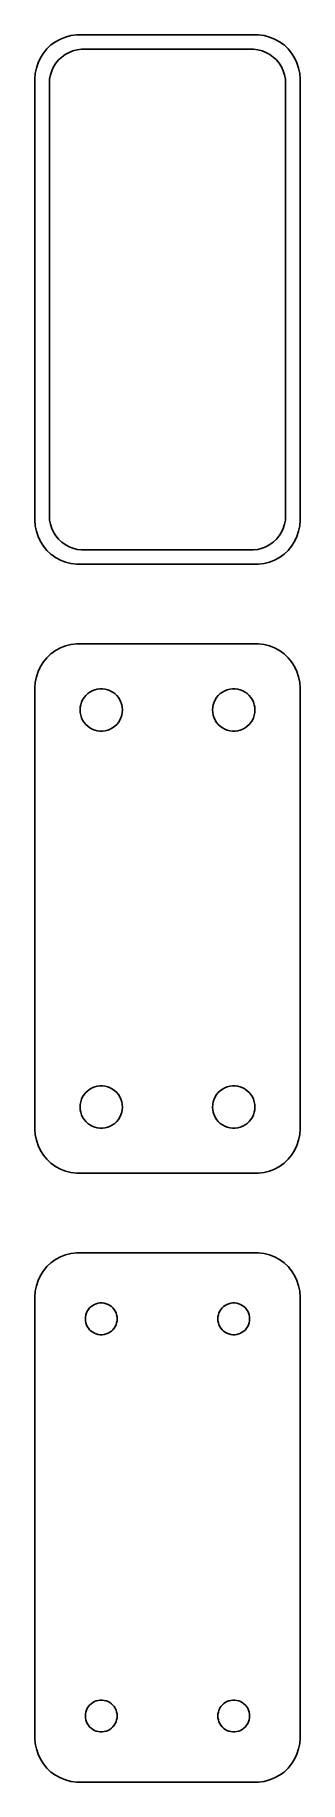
# Model space of a CAD drawing. Header units: metres. Extents: x -15 to 15, y 108 to 306.
import ezdxf

# ---------------------------------------------------------------- set-up
doc = ezdxf.new("R2010")
doc.units = ezdxf.units.M

msp = doc.modelspace()

# ---------------------------------------------------------------- linework, layer by layer
for p, q in [((-12.6791, 305.222), (-13.1871, 304.853)), ((-12.1289, 305.524), (-12.6791, 305.222)), ((-11.5451, 305.755), (-12.1289, 305.524)), ((-10.9369, 305.911), (-11.5451, 305.755)), ((-10.3139, 305.99), (-10.9369, 305.911)), ((10.3139, 305.99), (-10.3139, 305.99)), ((10.9369, 305.911), (10.3139, 305.99)), ((11.5451, 305.755), (10.9369, 305.911)), ((12.1289, 305.524), (11.5451, 305.755)), ((12.6791, 305.222), (12.1289, 305.524)), ((13.1871, 304.853), (12.6791, 305.222)), ((-14.3815, 303.409), (-14.6489, 302.841)), ((-14.0451, 303.939), (-14.3815, 303.409)), ((-13.6448, 304.423), (-14.0451, 303.939)), ((-13.1871, 304.853), (-13.6448, 304.423)), ((-12.633, 302.776), (-12.323, 303.151)), ((-12.323, 303.151), (-11.9685, 303.484)), ((-11.9685, 303.484), (-11.5751, 303.77)), ((-11.5751, 303.77), (-11.1489, 304.004)), ((-11.1489, 304.004), (-10.6967, 304.183)), ((-10.6967, 304.183), (-10.2256, 304.304)), ((-10.2256, 304.304), (-9.74316, 304.365)), ((-9.74316, 304.365), (9.74316, 304.365)), ((9.74316, 304.365), (10.2256, 304.304)), ((10.2256, 304.304), (10.6967, 304.183)), ((10.6967, 304.183), (11.1489, 304.004)), ((11.1489, 304.004), (11.5751, 303.77)), ((11.5751, 303.77), (11.9685, 303.484)), ((11.9685, 303.484), (12.323, 303.151)), ((12.323, 303.151), (12.633, 302.776)), ((13.6448, 304.423), (13.1871, 304.853)), ((14.0451, 303.939), (13.6448, 304.423)), ((14.3815, 303.409), (14.0451, 303.939)), ((14.6489, 302.841), (14.3815, 303.409)), ((-14.9606, 301.627), (-15, 301)), ((-15, 301), (-15, 251)), ((-14.8429, 302.243), (-14.9606, 301.627)), ((-14.6489, 302.841), (-14.8429, 302.243)), ((-13.3726, 300.5), (-13.3421, 300.985)), ((-13.3421, 300.985), (-13.251, 301.463)), ((-13.251, 301.463), (-13.1007, 301.926)), ((-13.1007, 301.926), (-12.8936, 302.366)), ((-12.8936, 302.366), (-12.633, 302.776)), ((12.633, 302.776), (12.8936, 302.366)), ((12.8936, 302.366), (13.1007, 301.926)), ((13.1007, 301.926), (13.251, 301.463)), ((13.251, 301.463), (13.3421, 300.985)), ((13.3421, 300.985), (13.3726, 300.5)), ((14.8429, 302.243), (14.6489, 302.841)), ((14.9606, 301.627), (14.8429, 302.243)), ((15, 301), (14.9606, 301.627)), ((15, 251), (15, 301)), ((-13.3726, 251.5), (-13.3726, 300.5)), ((13.3726, 300.5), (13.3726, 251.5)), ((-13.3421, 251.015), (-13.3726, 251.5)), ((13.3726, 251.5), (13.3421, 251.015)), ((-15, 251), (-14.9606, 250.373)), ((-14.9606, 250.373), (-14.8429, 249.757)), ((-14.8429, 249.757), (-14.6489, 249.159)), ((-13.251, 250.537), (-13.3421, 251.015)), ((-13.1007, 250.074), (-13.251, 250.537)), ((-12.8936, 249.634), (-13.1007, 250.074)), ((-12.633, 249.224), (-12.8936, 249.634)), ((12.8936, 249.634), (12.633, 249.224)), ((13.1007, 250.074), (12.8936, 249.634)), ((13.251, 250.537), (13.1007, 250.074)), ((13.3421, 251.015), (13.251, 250.537)), ((14.6489, 249.159), (14.8429, 249.757)), ((14.8429, 249.757), (14.9606, 250.373)), ((14.9606, 250.373), (15, 251)), ((-14.6489, 249.159), (-14.3815, 248.591)), ((-14.3815, 248.591), (-14.0451, 248.061)), ((-14.0451, 248.061), (-13.6448, 247.577)), ((-13.6448, 247.577), (-13.1871, 247.147)), ((-12.323, 248.849), (-12.633, 249.224)), ((-11.9685, 248.516), (-12.323, 248.849)), ((-11.5751, 248.23), (-11.9685, 248.516)), ((-11.1489, 247.996), (-11.5751, 248.23)), ((-10.6967, 247.817), (-11.1489, 247.996)), ((-10.2256, 247.696), (-10.6967, 247.817)), ((-9.74316, 247.635), (-10.2256, 247.696)), ((9.74316, 247.635), (-9.74316, 247.635)), ((10.2256, 247.696), (9.74316, 247.635)), ((10.6967, 247.817), (10.2256, 247.696)), ((11.1489, 247.996), (10.6967, 247.817)), ((11.5751, 248.23), (11.1489, 247.996)), ((11.9685, 248.516), (11.5751, 248.23)), ((12.323, 248.849), (11.9685, 248.516)), ((12.633, 249.224), (12.323, 248.849)), ((13.1871, 247.147), (13.6448, 247.577)), ((13.6448, 247.577), (14.0451, 248.061)), ((14.0451, 248.061), (14.3815, 248.591)), ((14.3815, 248.591), (14.6489, 249.159)), ((-13.1871, 247.147), (-12.6791, 246.778)), ((-12.6791, 246.778), (-12.1289, 246.476)), ((-12.1289, 246.476), (-11.5451, 246.245)), ((-11.5451, 246.245), (-10.9369, 246.089)), ((-10.9369, 246.089), (-10.3139, 246.01)), ((-10.3139, 246.01), (10.3139, 246.01)), ((10.3139, 246.01), (10.9369, 246.089)), ((10.9369, 246.089), (11.5451, 246.245)), ((11.5451, 246.245), (12.1289, 246.476)), ((12.1289, 246.476), (12.6791, 246.778)), ((12.6791, 246.778), (13.1871, 247.147)), ((-13.1871, 235.853), (-13.6448, 235.423)), ((-12.6791, 236.222), (-13.1871, 235.853)), ((-12.1289, 236.524), (-12.6791, 236.222)), ((-11.5451, 236.755), (-12.1289, 236.524)), ((-10.9369, 236.911), (-11.5451, 236.755)), ((-10.3139, 236.99), (-10.9369, 236.911)), ((10.3139, 236.99), (-10.3139, 236.99)), ((10.9369, 236.911), (10.3139, 236.99)), ((11.5451, 236.755), (10.9369, 236.911)), ((12.1289, 236.524), (11.5451, 236.755)), ((12.6791, 236.222), (12.1289, 236.524)), ((13.1871, 235.853), (12.6791, 236.222)), ((13.6448, 235.423), (13.1871, 235.853)), ((-14.6489, 233.841), (-14.8429, 233.243)), ((-14.3815, 234.409), (-14.6489, 233.841)), ((-14.0451, 234.939), (-14.3815, 234.409)), ((-13.6448, 235.423), (-14.0451, 234.939)), ((14.0451, 234.939), (13.6448, 235.423)), ((14.3815, 234.409), (14.0451, 234.939)), ((14.6489, 233.841), (14.3815, 234.409)), ((14.8429, 233.243), (14.6489, 233.841)), ((-14.9606, 232.627), (-15, 232)), ((-15, 232), (-15, 182)), ((-14.8429, 233.243), (-14.9606, 232.627)), ((-8.78598, 231.526), (-8.52187, 231.672)), ((-8.52187, 231.672), (-8.24164, 231.783)), ((-8.24164, 231.783), (-7.94971, 231.857)), ((-7.94971, 231.857), (-7.6507, 231.895)), ((-7.6507, 231.895), (-7.34929, 231.895)), ((-7.34929, 231.895), (-7.05028, 231.857)), ((-7.05028, 231.857), (-6.75835, 231.783)), ((-6.75835, 231.783), (-6.47812, 231.672)), ((-6.47812, 231.672), (-6.214, 231.526)), ((6.214, 231.526), (6.47812, 231.672)), ((6.47812, 231.672), (6.75835, 231.783)), ((6.75835, 231.783), (7.05028, 231.857)), ((7.05028, 231.857), (7.34929, 231.895)), ((7.34929, 231.895), (7.6507, 231.895)), ((7.6507, 231.895), (7.94971, 231.857)), ((7.94971, 231.857), (8.24164, 231.783)), ((8.24164, 231.783), (8.52187, 231.672)), ((8.52187, 231.672), (8.78598, 231.526)), ((14.9606, 232.627), (14.8429, 233.243)), ((15, 232), (14.9606, 232.627)), ((15, 182), (15, 232)), ((-9.89999, 229.5), (-9.88107, 229.801)), ((-9.88107, 229.801), (-9.82458, 230.097)), ((-9.82458, 230.097), (-9.73146, 230.383)), ((-9.73146, 230.383), (-9.60313, 230.656)), ((-9.60313, 230.656), (-9.44164, 230.911)), ((-9.44164, 230.911), (-9.24951, 231.143)), ((-9.24951, 231.143), (-9.02982, 231.349)), ((-9.02982, 231.349), (-8.78598, 231.526)), ((-6.214, 231.526), (-5.97017, 231.349)), ((-5.97017, 231.349), (-5.75047, 231.143)), ((-5.75047, 231.143), (-5.55835, 230.911)), ((-5.55835, 230.911), (-5.39685, 230.656)), ((-5.39685, 230.656), (-5.26852, 230.383)), ((-5.26852, 230.383), (-5.1754, 230.097)), ((-5.1754, 230.097), (-5.11891, 229.801)), ((-5.11891, 229.801), (-5.09999, 229.5)), ((5.09999, 229.5), (5.11891, 229.801)), ((5.11891, 229.801), (5.1754, 230.097)), ((5.1754, 230.097), (5.26852, 230.383)), ((5.26852, 230.383), (5.39685, 230.656)), ((5.39685, 230.656), (5.55835, 230.911)), ((5.55835, 230.911), (5.75047, 231.143)), ((5.75047, 231.143), (5.97017, 231.349)), ((5.97017, 231.349), (6.214, 231.526)), ((8.78598, 231.526), (9.02982, 231.349)), ((9.02982, 231.349), (9.24951, 231.143)), ((9.24951, 231.143), (9.44164, 230.911)), ((9.44164, 230.911), (9.60313, 230.656)), ((9.60313, 230.656), (9.73146, 230.383)), ((9.73146, 230.383), (9.82458, 230.097)), ((9.82458, 230.097), (9.88107, 229.801)), ((9.88107, 229.801), (9.89999, 229.5)), ((-9.88107, 229.199), (-9.89999, 229.5)), ((-9.82458, 228.903), (-9.88107, 229.199)), ((-9.73146, 228.617), (-9.82458, 228.903)), ((-9.60313, 228.344), (-9.73146, 228.617)), ((-9.44164, 228.089), (-9.60313, 228.344)), ((-9.24951, 227.857), (-9.44164, 228.089)), ((-9.02982, 227.651), (-9.24951, 227.857)), ((-5.75047, 227.857), (-5.97017, 227.651)), ((-5.55835, 228.089), (-5.75047, 227.857)), ((-5.39685, 228.344), (-5.55835, 228.089)), ((-5.26852, 228.617), (-5.39685, 228.344)), ((-5.1754, 228.903), (-5.26852, 228.617)), ((-5.11891, 229.199), (-5.1754, 228.903)), ((-5.09999, 229.5), (-5.11891, 229.199)), ((5.11891, 229.199), (5.09999, 229.5)), ((5.1754, 228.903), (5.11891, 229.199)), ((5.26852, 228.617), (5.1754, 228.903)), ((5.39685, 228.344), (5.26852, 228.617)), ((5.55835, 228.089), (5.39685, 228.344)), ((5.75047, 227.857), (5.55835, 228.089)), ((5.97017, 227.651), (5.75047, 227.857)), ((9.24951, 227.857), (9.02982, 227.651)), ((9.44164, 228.089), (9.24951, 227.857)), ((9.60313, 228.344), (9.44164, 228.089)), ((9.73146, 228.617), (9.60313, 228.344)), ((9.82458, 228.903), (9.73146, 228.617)), ((9.88107, 229.199), (9.82458, 228.903)), ((9.89999, 229.5), (9.88107, 229.199)), ((-8.78598, 227.474), (-9.02982, 227.651)), ((-8.52187, 227.328), (-8.78598, 227.474)), ((-8.24164, 227.217), (-8.52187, 227.328)), ((-7.94971, 227.143), (-8.24164, 227.217)), ((-7.6507, 227.105), (-7.94971, 227.143)), ((-7.34929, 227.105), (-7.6507, 227.105)), ((-7.05028, 227.143), (-7.34929, 227.105)), ((-6.75835, 227.217), (-7.05028, 227.143)), ((-6.47812, 227.328), (-6.75835, 227.217)), ((-6.214, 227.474), (-6.47812, 227.328)), ((-5.97017, 227.651), (-6.214, 227.474)), ((6.214, 227.474), (5.97017, 227.651)), ((6.47812, 227.328), (6.214, 227.474)), ((6.75835, 227.217), (6.47812, 227.328)), ((7.05028, 227.143), (6.75835, 227.217)), ((7.34929, 227.105), (7.05028, 227.143)), ((7.6507, 227.105), (7.34929, 227.105)), ((7.94971, 227.143), (7.6507, 227.105)), ((8.24164, 227.217), (7.94971, 227.143)), ((8.52187, 227.328), (8.24164, 227.217)), ((8.78598, 227.474), (8.52187, 227.328)), ((9.02982, 227.651), (8.78598, 227.474)), ((-9.44164, 185.911), (-9.24951, 186.143)), ((-9.24951, 186.143), (-9.02982, 186.349)), ((-9.02982, 186.349), (-8.78598, 186.526)), ((-8.78598, 186.526), (-8.52187, 186.672)), ((-8.52187, 186.672), (-8.24164, 186.783)), ((-8.24164, 186.783), (-7.94971, 186.857)), ((-7.94971, 186.857), (-7.6507, 186.895)), ((-7.6507, 186.895), (-7.34929, 186.895)), ((-7.34929, 186.895), (-7.05028, 186.857)), ((-7.05028, 186.857), (-6.75835, 186.783)), ((-6.75835, 186.783), (-6.47812, 186.672)), ((-6.47812, 186.672), (-6.214, 186.526)), ((-6.214, 186.526), (-5.97017, 186.349)), ((-5.97017, 186.349), (-5.75047, 186.143)), ((-5.75047, 186.143), (-5.55835, 185.911)), ((5.55835, 185.911), (5.75047, 186.143)), ((5.75047, 186.143), (5.97017, 186.349)), ((5.97017, 186.349), (6.214, 186.526)), ((6.214, 186.526), (6.47812, 186.672)), ((6.47812, 186.672), (6.75835, 186.783)), ((6.75835, 186.783), (7.05028, 186.857)), ((7.05028, 186.857), (7.34929, 186.895)), ((7.34929, 186.895), (7.6507, 186.895)), ((7.6507, 186.895), (7.94971, 186.857)), ((7.94971, 186.857), (8.24164, 186.783)), ((8.24164, 186.783), (8.52187, 186.672)), ((8.52187, 186.672), (8.78598, 186.526)), ((8.78598, 186.526), (9.02982, 186.349)), ((9.02982, 186.349), (9.24951, 186.143)), ((9.24951, 186.143), (9.44164, 185.911)), ((-9.89999, 184.5), (-9.88107, 184.801)), ((-9.88107, 184.199), (-9.89999, 184.5)), ((-9.88107, 184.801), (-9.82458, 185.097)), ((-9.82458, 183.903), (-9.88107, 184.199)), ((-9.82458, 185.097), (-9.73146, 185.383)), ((-9.73146, 185.383), (-9.60313, 185.656)), ((-9.60313, 185.656), (-9.44164, 185.911)), ((-5.55835, 185.911), (-5.39685, 185.656)), ((-5.39685, 185.656), (-5.26852, 185.383)), ((-5.26852, 185.383), (-5.1754, 185.097)), ((-5.1754, 185.097), (-5.11891, 184.801)), ((-5.11891, 184.199), (-5.1754, 183.903)), ((-5.11891, 184.801), (-5.09999, 184.5)), ((-5.09999, 184.5), (-5.11891, 184.199)), ((5.09999, 184.5), (5.11891, 184.801)), ((5.11891, 184.199), (5.09999, 184.5)), ((5.11891, 184.801), (5.1754, 185.097)), ((5.1754, 183.903), (5.11891, 184.199)), ((5.1754, 185.097), (5.26852, 185.383)), ((5.26852, 185.383), (5.39685, 185.656)), ((5.39685, 185.656), (5.55835, 185.911)), ((9.44164, 185.911), (9.60313, 185.656)), ((9.60313, 185.656), (9.73146, 185.383)), ((9.73146, 185.383), (9.82458, 185.097)), ((9.82458, 185.097), (9.88107, 184.801)), ((9.88107, 184.199), (9.82458, 183.903)), ((9.88107, 184.801), (9.89999, 184.5)), ((9.89999, 184.5), (9.88107, 184.199)), ((-9.73146, 183.617), (-9.82458, 183.903)), ((-9.60313, 183.344), (-9.73146, 183.617)), ((-9.44164, 183.089), (-9.60313, 183.344)), ((-9.24951, 182.857), (-9.44164, 183.089)), ((-9.02982, 182.651), (-9.24951, 182.857)), ((-8.78598, 182.474), (-9.02982, 182.651)), ((-8.52187, 182.328), (-8.78598, 182.474)), ((-8.24164, 182.217), (-8.52187, 182.328)), ((-7.94971, 182.143), (-8.24164, 182.217)), ((-7.6507, 182.105), (-7.94971, 182.143)), ((-7.05028, 182.143), (-7.34929, 182.105)), ((-6.75835, 182.217), (-7.05028, 182.143)), ((-6.47812, 182.328), (-6.75835, 182.217)), ((-6.214, 182.474), (-6.47812, 182.328)), ((-5.97017, 182.651), (-6.214, 182.474)), ((-5.75047, 182.857), (-5.97017, 182.651)), ((-5.55835, 183.089), (-5.75047, 182.857)), ((-5.39685, 183.344), (-5.55835, 183.089)), ((-5.26852, 183.617), (-5.39685, 183.344)), ((-5.1754, 183.903), (-5.26852, 183.617)), ((5.26852, 183.617), (5.1754, 183.903)), ((5.39685, 183.344), (5.26852, 183.617)), ((5.55835, 183.089), (5.39685, 183.344)), ((5.75047, 182.857), (5.55835, 183.089)), ((5.97017, 182.651), (5.75047, 182.857)), ((6.214, 182.474), (5.97017, 182.651)), ((6.47812, 182.328), (6.214, 182.474)), ((6.75835, 182.217), (6.47812, 182.328)), ((7.05028, 182.143), (6.75835, 182.217)), ((7.34929, 182.105), (7.05028, 182.143)), ((7.94971, 182.143), (7.6507, 182.105)), ((8.24164, 182.217), (7.94971, 182.143)), ((8.52187, 182.328), (8.24164, 182.217)), ((8.78598, 182.474), (8.52187, 182.328)), ((9.02982, 182.651), (8.78598, 182.474)), ((9.24951, 182.857), (9.02982, 182.651)), ((9.44164, 183.089), (9.24951, 182.857)), ((9.60313, 183.344), (9.44164, 183.089)), ((9.73146, 183.617), (9.60313, 183.344)), ((9.82458, 183.903), (9.73146, 183.617)), ((-15, 182), (-14.9606, 181.373)), ((-14.9606, 181.373), (-14.8429, 180.757)), ((-14.8429, 180.757), (-14.6489, 180.159)), ((-7.34929, 182.105), (-7.6507, 182.105)), ((7.6507, 182.105), (7.34929, 182.105)), ((14.6489, 180.159), (14.8429, 180.757)), ((14.8429, 180.757), (14.9606, 181.373)), ((14.9606, 181.373), (15, 182)), ((-14.6489, 180.159), (-14.3815, 179.591)), ((-14.3815, 179.591), (-14.0451, 179.061)), ((-14.0451, 179.061), (-13.6448, 178.577)), ((-13.6448, 178.577), (-13.1871, 178.147)), ((13.1871, 178.147), (13.6448, 178.577)), ((13.6448, 178.577), (14.0451, 179.061)), ((14.0451, 179.061), (14.3815, 179.591)), ((14.3815, 179.591), (14.6489, 180.159)), ((-13.1871, 178.147), (-12.6791, 177.778)), ((-12.6791, 177.778), (-12.1289, 177.476)), ((-12.1289, 177.476), (-11.5451, 177.245)), ((-11.5451, 177.245), (-10.9369, 177.089)), ((-10.9369, 177.089), (-10.3139, 177.01)), ((-10.3139, 177.01), (10.3139, 177.01)), ((10.3139, 177.01), (10.9369, 177.089)), ((10.9369, 177.089), (11.5451, 177.245)), ((11.5451, 177.245), (12.1289, 177.476)), ((12.1289, 177.476), (12.6791, 177.778)), ((12.6791, 177.778), (13.1871, 178.147)), ((-13.6448, 166.423), (-14.0451, 165.939)), ((-13.1871, 166.853), (-13.6448, 166.423)), ((-12.6791, 167.222), (-13.1871, 166.853)), ((-12.1289, 167.524), (-12.6791, 167.222)), ((-11.5451, 167.755), (-12.1289, 167.524)), ((-10.9369, 167.911), (-11.5451, 167.755)), ((-10.3139, 167.99), (-10.9369, 167.911)), ((10.3139, 167.99), (-10.3139, 167.99)), ((10.9369, 167.911), (10.3139, 167.99)), ((11.5451, 167.755), (10.9369, 167.911)), ((12.1289, 167.524), (11.5451, 167.755)), ((12.6791, 167.222), (12.1289, 167.524)), ((13.1871, 166.853), (12.6791, 167.222)), ((13.6448, 166.423), (13.1871, 166.853)), ((14.0451, 165.939), (13.6448, 166.423)), ((-14.6489, 164.841), (-14.8429, 164.243)), ((-14.3815, 165.409), (-14.6489, 164.841)), ((-14.0451, 165.939), (-14.3815, 165.409)), ((14.3815, 165.409), (14.0451, 165.939)), ((14.6489, 164.841), (14.3815, 165.409)), ((14.8429, 164.243), (14.6489, 164.841)), ((-14.9606, 163.627), (-15, 163)), ((-15, 163), (-15, 113)), ((-14.8429, 164.243), (-14.9606, 163.627)), ((14.9606, 163.627), (14.8429, 164.243)), ((15, 163), (14.9606, 163.627)), ((15, 113), (15, 163)), ((-9.29999, 160.5), (-9.2858, 160.726)), ((-9.2858, 160.274), (-9.29999, 160.5)), ((-9.2858, 160.726), (-9.24344, 160.948)), ((-9.24344, 160.948), (-9.17358, 161.163)), ((-9.17358, 161.163), (-9.07735, 161.367)), ((-9.07735, 161.367), (-8.95622, 161.558)), ((-8.95622, 161.558), (-8.81213, 161.732)), ((-8.81213, 161.732), (-8.64735, 161.887)), ((-8.64735, 161.887), (-8.46448, 162.02)), ((-8.46448, 162.02), (-8.26639, 162.129)), ((-8.26639, 162.129), (-8.05623, 162.212)), ((-8.05623, 162.212), (-7.83728, 162.268)), ((-7.83728, 162.268), (-7.61302, 162.296)), ((-7.61302, 162.296), (-7.38696, 162.296)), ((-7.38696, 162.296), (-7.1627, 162.268)), ((-7.1627, 162.268), (-6.94376, 162.212)), ((-6.94376, 162.212), (-6.7336, 162.129)), ((-6.7336, 162.129), (-6.53551, 162.02)), ((-6.53551, 162.02), (-6.35263, 161.887)), ((-6.35263, 161.887), (-6.18785, 161.732)), ((-6.18785, 161.732), (-6.04376, 161.558)), ((-6.04376, 161.558), (-5.92264, 161.367)), ((-5.92264, 161.367), (-5.8264, 161.163)), ((-5.8264, 161.163), (-5.75655, 160.948)), ((-5.75655, 160.948), (-5.71419, 160.726)), ((-5.71419, 160.726), (-5.7, 160.5)), ((-5.7, 160.5), (-5.71419, 160.274)), ((5.7, 160.5), (5.71419, 160.726)), ((5.71419, 160.274), (5.7, 160.5)), ((5.71419, 160.726), (5.75655, 160.948)), ((5.75655, 160.948), (5.8264, 161.163)), ((5.8264, 161.163), (5.92264, 161.367)), ((5.92264, 161.367), (6.04376, 161.558)), ((6.04376, 161.558), (6.18785, 161.732)), ((6.18785, 161.732), (6.35263, 161.887)), ((6.35263, 161.887), (6.53551, 162.02)), ((6.53551, 162.02), (6.7336, 162.129)), ((6.7336, 162.129), (6.94376, 162.212)), ((6.94376, 162.212), (7.1627, 162.268)), ((7.1627, 162.268), (7.38696, 162.296)), ((7.38696, 162.296), (7.61302, 162.296)), ((7.61302, 162.296), (7.83728, 162.268)), ((7.83728, 162.268), (8.05623, 162.212)), ((8.05623, 162.212), (8.26639, 162.129)), ((8.26639, 162.129), (8.46448, 162.02)), ((8.46448, 162.02), (8.64735, 161.887)), ((8.64735, 161.887), (8.81213, 161.732)), ((8.81213, 161.732), (8.95622, 161.558)), ((8.95622, 161.558), (9.07735, 161.367)), ((9.07735, 161.367), (9.17358, 161.163)), ((9.17358, 161.163), (9.24344, 160.948)), ((9.24344, 160.948), (9.2858, 160.726)), ((9.2858, 160.726), (9.29999, 160.5)), ((9.29999, 160.5), (9.2858, 160.274)), ((-9.24344, 160.052), (-9.2858, 160.274)), ((-9.17358, 159.837), (-9.24344, 160.052)), ((-9.07735, 159.633), (-9.17358, 159.837)), ((-8.95622, 159.442), (-9.07735, 159.633)), ((-8.81213, 159.268), (-8.95622, 159.442)), ((-8.64735, 159.113), (-8.81213, 159.268)), ((-8.46448, 158.98), (-8.64735, 159.113)), ((-8.26639, 158.871), (-8.46448, 158.98)), ((-8.05623, 158.788), (-8.26639, 158.871)), ((-7.83728, 158.732), (-8.05623, 158.788)), ((-7.61302, 158.704), (-7.83728, 158.732)), ((-7.38696, 158.704), (-7.61302, 158.704)), ((-7.1627, 158.732), (-7.38696, 158.704)), ((-6.94376, 158.788), (-7.1627, 158.732)), ((-6.7336, 158.871), (-6.94376, 158.788)), ((-6.53551, 158.98), (-6.7336, 158.871)), ((-6.35263, 159.113), (-6.53551, 158.98)), ((-6.18785, 159.268), (-6.35263, 159.113)), ((-6.04376, 159.442), (-6.18785, 159.268)), ((-5.92264, 159.633), (-6.04376, 159.442)), ((-5.8264, 159.837), (-5.92264, 159.633)), ((-5.75655, 160.052), (-5.8264, 159.837)), ((-5.71419, 160.274), (-5.75655, 160.052)), ((5.75655, 160.052), (5.71419, 160.274)), ((5.8264, 159.837), (5.75655, 160.052)), ((5.92264, 159.633), (5.8264, 159.837)), ((6.04376, 159.442), (5.92264, 159.633)), ((6.18785, 159.268), (6.04376, 159.442)), ((6.35263, 159.113), (6.18785, 159.268)), ((6.53551, 158.98), (6.35263, 159.113)), ((6.7336, 158.871), (6.53551, 158.98)), ((6.94376, 158.788), (6.7336, 158.871)), ((7.1627, 158.732), (6.94376, 158.788)), ((7.38696, 158.704), (7.1627, 158.732)), ((7.61302, 158.704), (7.38696, 158.704)), ((7.83728, 158.732), (7.61302, 158.704)), ((8.05623, 158.788), (7.83728, 158.732)), ((8.26639, 158.871), (8.05623, 158.788)), ((8.46448, 158.98), (8.26639, 158.871)), ((8.64735, 159.113), (8.46448, 158.98)), ((8.81213, 159.268), (8.64735, 159.113)), ((8.95622, 159.442), (8.81213, 159.268)), ((9.07735, 159.633), (8.95622, 159.442)), ((9.17358, 159.837), (9.07735, 159.633)), ((9.24344, 160.052), (9.17358, 159.837)), ((9.2858, 160.274), (9.24344, 160.052)), ((-8.81213, 116.732), (-8.64735, 116.887)), ((-8.64735, 116.887), (-8.46448, 117.02)), ((-8.46448, 117.02), (-8.26639, 117.129)), ((-8.26639, 117.129), (-8.05623, 117.212)), ((-8.05623, 117.212), (-7.83728, 117.268)), ((-7.83728, 117.268), (-7.61302, 117.296)), ((-7.61302, 117.296), (-7.38696, 117.296)), ((-7.38696, 117.296), (-7.1627, 117.268)), ((-7.1627, 117.268), (-6.94376, 117.212)), ((-6.94376, 117.212), (-6.7336, 117.129)), ((-6.7336, 117.129), (-6.53551, 117.02)), ((-6.53551, 117.02), (-6.35263, 116.887)), ((-6.35263, 116.887), (-6.18785, 116.732)), ((6.18785, 116.732), (6.35263, 116.887)), ((6.35263, 116.887), (6.53551, 117.02)), ((6.53551, 117.02), (6.7336, 117.129)), ((6.7336, 117.129), (6.94376, 117.212)), ((6.94376, 117.212), (7.1627, 117.268)), ((7.1627, 117.268), (7.38696, 117.296)), ((7.38696, 117.296), (7.61302, 117.296)), ((7.61302, 117.296), (7.83728, 117.268)), ((7.83728, 117.268), (8.05623, 117.212)), ((8.05623, 117.212), (8.26639, 117.129)), ((8.26639, 117.129), (8.46448, 117.02)), ((8.46448, 117.02), (8.64735, 116.887)), ((8.64735, 116.887), (8.81213, 116.732)), ((-9.29999, 115.5), (-9.2858, 115.726)), ((-9.2858, 115.274), (-9.29999, 115.5)), ((-9.2858, 115.726), (-9.24344, 115.948)), ((-9.24344, 115.052), (-9.2858, 115.274)), ((-9.24344, 115.948), (-9.17358, 116.163)), ((-9.17358, 114.837), (-9.24344, 115.052)), ((-9.17358, 116.163), (-9.07735, 116.367)), ((-9.07735, 114.633), (-9.17358, 114.837)), ((-9.07735, 116.367), (-8.95622, 116.558)), ((-8.95622, 116.558), (-8.81213, 116.732)), ((-6.18785, 116.732), (-6.04376, 116.558)), ((-6.04376, 116.558), (-5.92264, 116.367)), ((-5.92264, 116.367), (-5.8264, 116.163)), ((-5.8264, 114.837), (-5.92264, 114.633)), ((-5.8264, 116.163), (-5.75655, 115.948)), ((-5.75655, 115.052), (-5.8264, 114.837)), ((-5.75655, 115.948), (-5.71419, 115.726)), ((-5.71419, 115.274), (-5.75655, 115.052)), ((-5.71419, 115.726), (-5.7, 115.5)), ((-5.7, 115.5), (-5.71419, 115.274)), ((5.7, 115.5), (5.71419, 115.726)), ((5.71419, 115.274), (5.7, 115.5)), ((5.71419, 115.726), (5.75655, 115.948)), ((5.75655, 115.052), (5.71419, 115.274)), ((5.75655, 115.948), (5.8264, 116.163)), ((5.8264, 114.837), (5.75655, 115.052)), ((5.8264, 116.163), (5.92264, 116.367)), ((5.92264, 114.633), (5.8264, 114.837)), ((5.92264, 116.367), (6.04376, 116.558)), ((6.04376, 116.558), (6.18785, 116.732)), ((8.81213, 116.732), (8.95622, 116.558)), ((8.95622, 116.558), (9.07735, 116.367)), ((9.07735, 116.367), (9.17358, 116.163)), ((9.17358, 114.837), (9.07735, 114.633)), ((9.17358, 116.163), (9.24344, 115.948)), ((9.24344, 115.052), (9.17358, 114.837)), ((9.24344, 115.948), (9.2858, 115.726)), ((9.2858, 115.274), (9.24344, 115.052)), ((9.2858, 115.726), (9.29999, 115.5)), ((9.29999, 115.5), (9.2858, 115.274)), ((-15, 113), (-14.9606, 112.373)), ((-8.95622, 114.442), (-9.07735, 114.633)), ((-8.81213, 114.268), (-8.95622, 114.442)), ((-8.64735, 114.113), (-8.81213, 114.268)), ((-8.46448, 113.98), (-8.64735, 114.113)), ((-8.26639, 113.871), (-8.46448, 113.98)), ((-8.05623, 113.788), (-8.26639, 113.871)), ((-7.83728, 113.732), (-8.05623, 113.788)), ((-7.61302, 113.704), (-7.83728, 113.732)), ((-7.38696, 113.704), (-7.61302, 113.704)), ((-7.1627, 113.732), (-7.38696, 113.704)), ((-6.94376, 113.788), (-7.1627, 113.732)), ((-6.7336, 113.871), (-6.94376, 113.788)), ((-6.53551, 113.98), (-6.7336, 113.871)), ((-6.35263, 114.113), (-6.53551, 113.98)), ((-6.18785, 114.268), (-6.35263, 114.113)), ((-6.04376, 114.442), (-6.18785, 114.268)), ((-5.92264, 114.633), (-6.04376, 114.442)), ((6.04376, 114.442), (5.92264, 114.633)), ((6.18785, 114.268), (6.04376, 114.442)), ((6.35263, 114.113), (6.18785, 114.268)), ((6.53551, 113.98), (6.35263, 114.113)), ((6.7336, 113.871), (6.53551, 113.98)), ((6.94376, 113.788), (6.7336, 113.871)), ((7.1627, 113.732), (6.94376, 113.788)), ((7.38696, 113.704), (7.1627, 113.732)), ((7.61302, 113.704), (7.38696, 113.704)), ((7.83728, 113.732), (7.61302, 113.704)), ((8.05623, 113.788), (7.83728, 113.732)), ((8.26639, 113.871), (8.05623, 113.788)), ((8.46448, 113.98), (8.26639, 113.871)), ((8.64735, 114.113), (8.46448, 113.98)), ((8.81213, 114.268), (8.64735, 114.113)), ((8.95622, 114.442), (8.81213, 114.268)), ((9.07735, 114.633), (8.95622, 114.442)), ((14.9606, 112.373), (15, 113)), ((-14.9606, 112.373), (-14.8429, 111.757)), ((-14.8429, 111.757), (-14.6489, 111.159)), ((-14.6489, 111.159), (-14.3815, 110.591)), ((14.3815, 110.591), (14.6489, 111.159)), ((14.6489, 111.159), (14.8429, 111.757)), ((14.8429, 111.757), (14.9606, 112.373)), ((-14.3815, 110.591), (-14.0451, 110.061)), ((-14.0451, 110.061), (-13.6448, 109.577)), ((-13.6448, 109.577), (-13.1871, 109.147)), ((-13.1871, 109.147), (-12.6791, 108.778)), ((12.6791, 108.778), (13.1871, 109.147)), ((13.1871, 109.147), (13.6448, 109.577)), ((13.6448, 109.577), (14.0451, 110.061)), ((14.0451, 110.061), (14.3815, 110.591)), ((-12.6791, 108.778), (-12.1289, 108.476)), ((-12.1289, 108.476), (-11.5451, 108.245)), ((-11.5451, 108.245), (-10.9369, 108.089)), ((-10.9369, 108.089), (-10.3139, 108.01)), ((-10.3139, 108.01), (10.3139, 108.01)), ((10.3139, 108.01), (10.9369, 108.089)), ((10.9369, 108.089), (11.5451, 108.245)), ((11.5451, 108.245), (12.1289, 108.476)), ((12.1289, 108.476), (12.6791, 108.778))]:
    msp.add_line(p, q)

doc.saveas('drawing.dxf')
